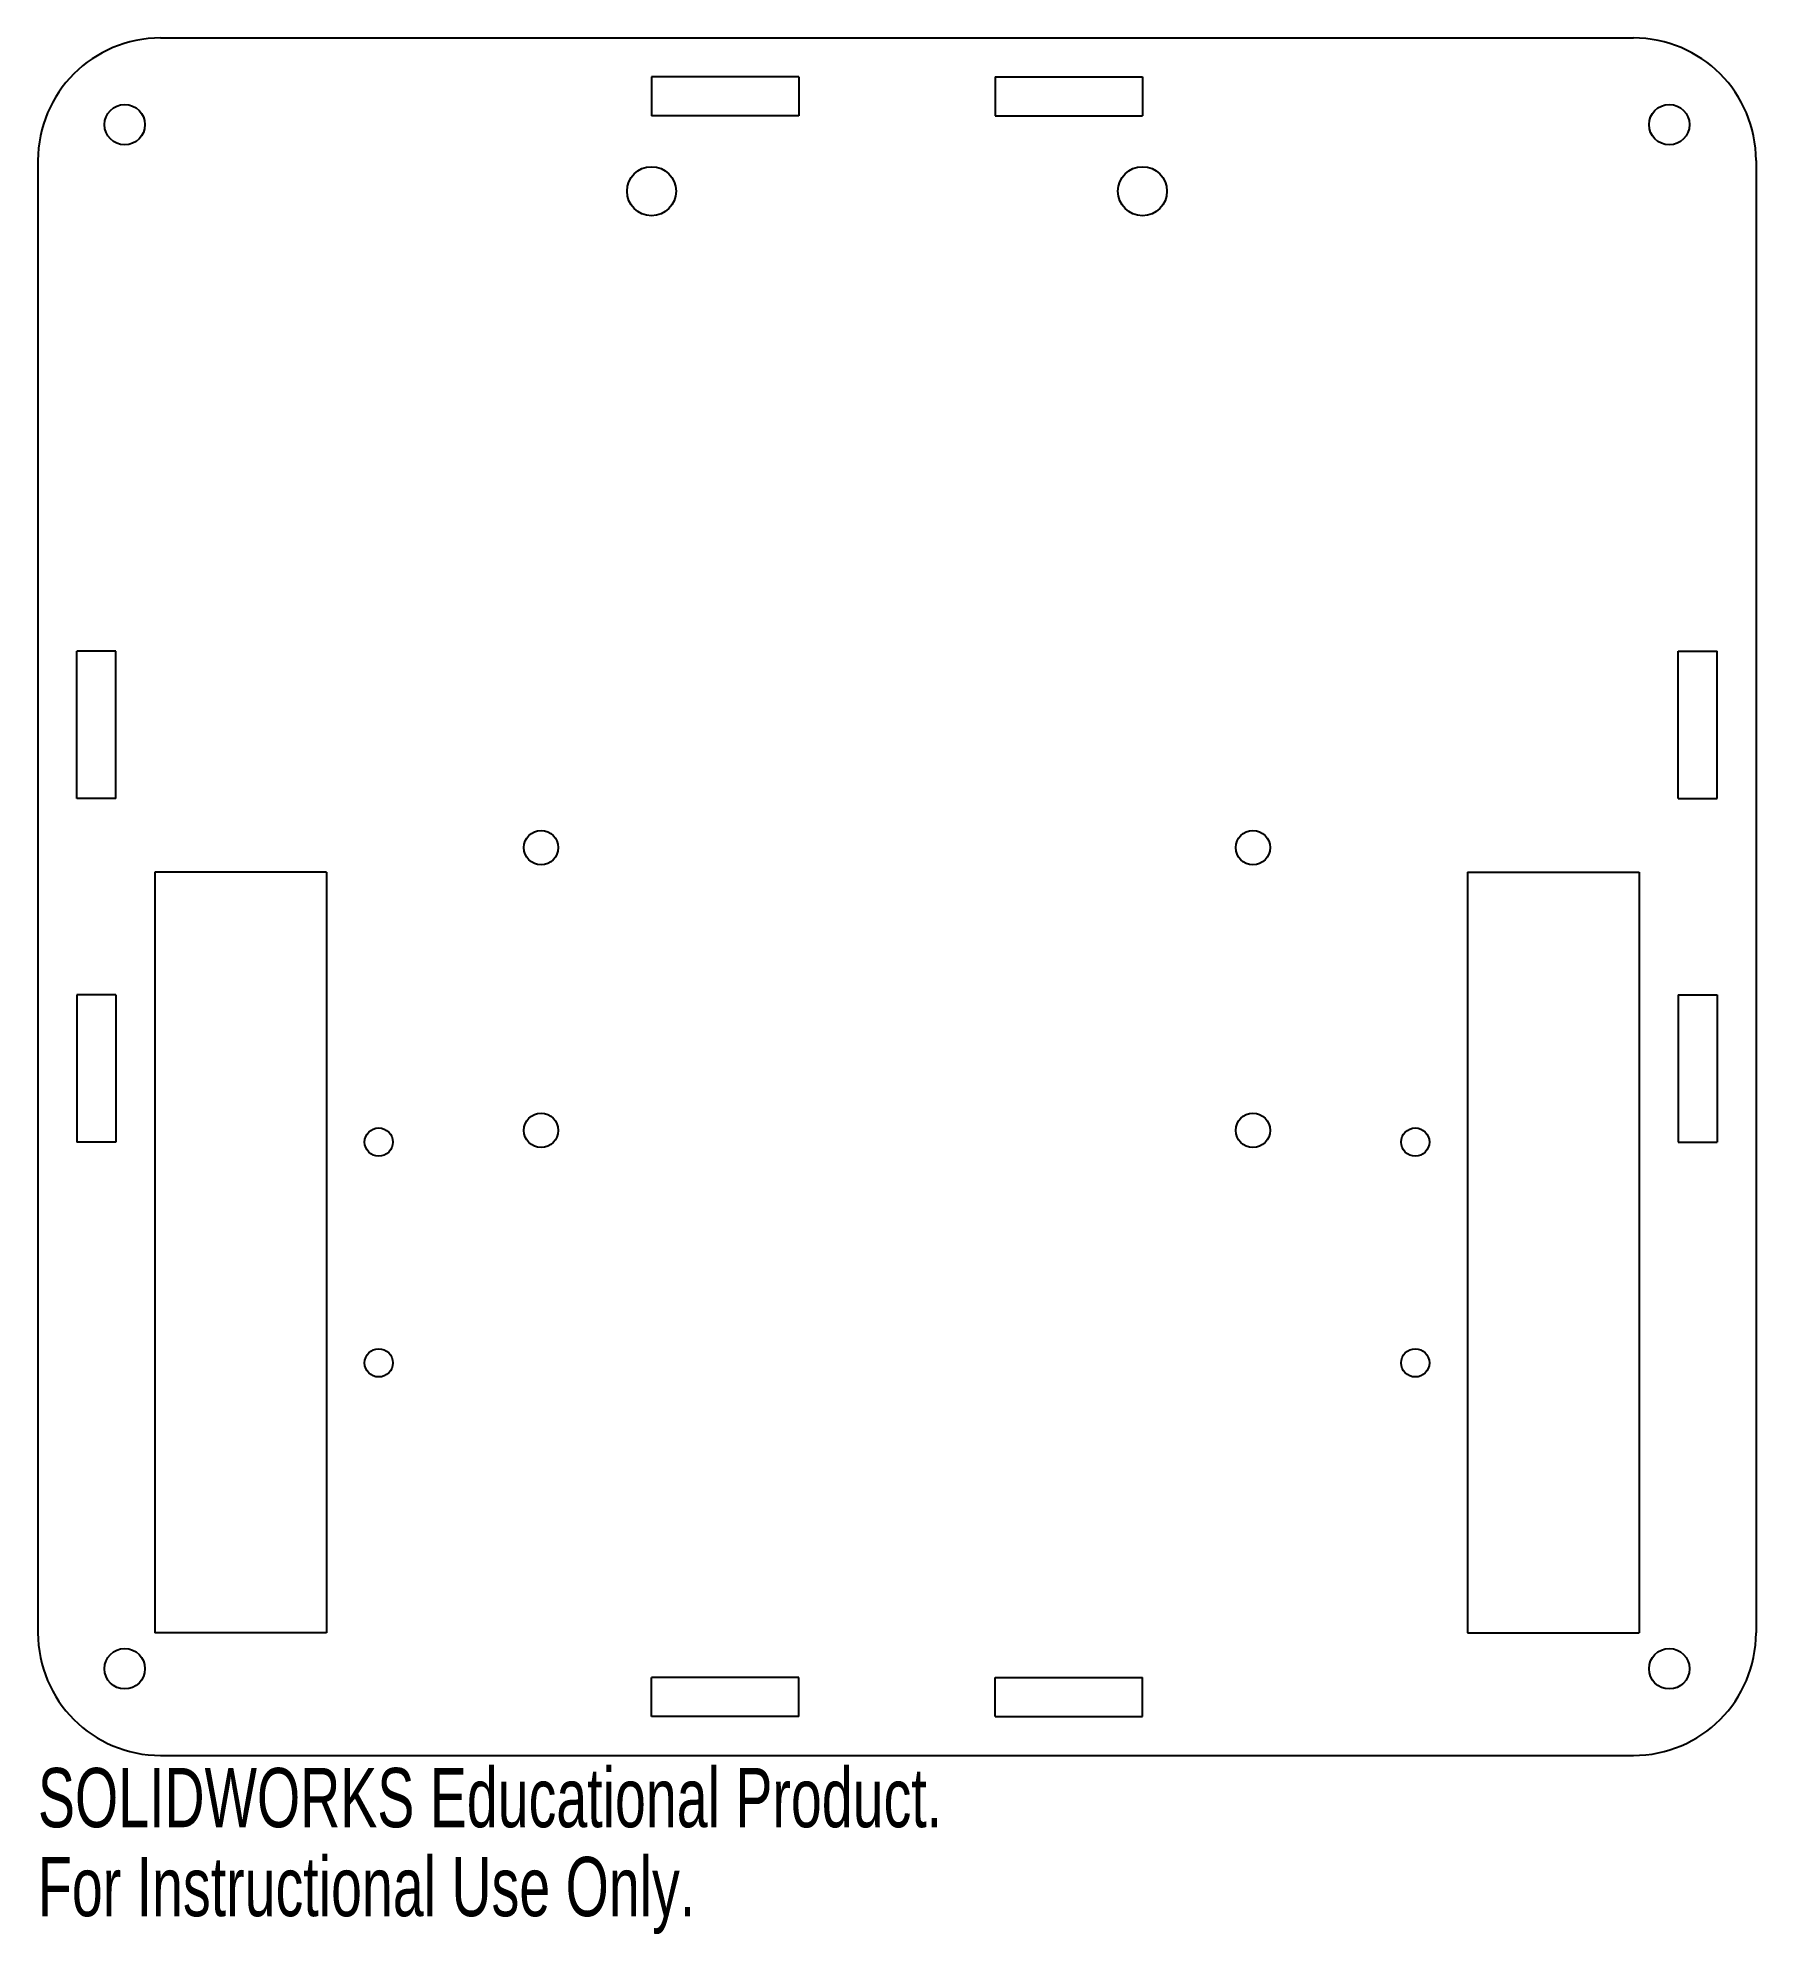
# Model space of a CAD drawing. Header units: millimetres. Extents: x -70 to 70, y -85 to 70.
import ezdxf

# ---------------------------------------------------------------- set-up
doc = ezdxf.new("R2010")
doc.units = ezdxf.units.MM
doc.styles.add('SLDTEXTSTYLE0', font='TXT', dxfattribs={"width": 0.7})

msp = doc.modelspace()

# ---------------------------------------------------------------- linework, layer by layer
at = {"color": 7, "linetype": 'Continuous', "lineweight": 25}
for p, q in [((-60, 70), (60, 70)), ((-20, 66.83), (-20, 63.65)), ((-8, 66.83), (-20, 66.83)), ((-8, 66.83), (-8, 63.65)), ((8, 66.83), (8, 63.65)), ((8, 66.83), (20, 66.83)), ((20, 66.83), (20, 63.65)), ((-8, 63.65), (-20, 63.65)), ((8, 63.65), (20, 63.65)), ((-70, 60), (-70, -60)), ((70, 60), (70, -60)), ((-66.83, 8), (-66.83, 20)), ((-63.65, 20), (-66.83, 20)), ((-63.65, 8), (-63.65, 20)), ((63.65, 8), (63.65, 20)), ((63.65, 20), (66.83, 20)), ((66.83, 8), (66.83, 20)), ((-63.65, 8), (-66.83, 8)), ((63.65, 8), (66.83, 8)), ((-46.48, 2), (-60.48, 2)), ((-60.48, 2), (-60.48, -60)), ((-46.48, 2), (-46.48, -60)), ((46.48, 2), (60.48, 2)), ((46.48, 2), (46.48, -60)), ((60.48, 2), (60.48, -60)), ((-63.65, -8), (-66.83, -8)), ((-66.83, -8), (-66.83, -20)), ((-63.65, -8), (-63.65, -20)), ((63.65, -8), (66.83, -8)), ((63.65, -8), (63.65, -20)), ((66.83, -8), (66.83, -20)), ((-63.65, -20), (-66.83, -20)), ((63.65, -20), (66.83, -20)), ((-46.48, -60), (-60.48, -60)), ((46.48, -60), (60.48, -60)), ((-20, -66.83), (-20, -63.65)), ((-8, -63.65), (-20, -63.65)), ((-8, -66.83), (-8, -63.65)), ((8, -66.83), (8, -63.65)), ((8, -63.65), (20, -63.65)), ((20, -66.83), (20, -63.65)), ((-8, -66.83), (-20, -66.83)), ((8, -66.83), (20, -66.83)), ((-60, -70), (60, -70))]:
    msp.add_line(p, q, dxfattribs=at)
for centre, radius in [((-62.93, 62.93), 1.65), ((62.93, 62.93), 1.65), ((-20, 57.5), 2), ((20, 57.5), 2), ((-29, 4), 1.4), ((29, 4), 1.4), ((-29, -19.05), 1.4), ((29, -19.05), 1.4), ((-42.23, -20), 1.15), ((42.23, -20), 1.15), ((-42.23, -38), 1.15), ((42.23, -38), 1.15), ((-62.93, -62.93), 1.65), ((62.93, -62.93), 1.65)]:
    msp.add_circle(centre, radius, dxfattribs=at)
for centre, start, end in [((-60, 60), 90, 180), ((60, 60), 0, 90), ((-60, -60), 180, 270), ((60, -60), 270, 0)]:
    msp.add_arc(centre, 10, start, end, dxfattribs=at)

# ---------------------------------------------------------------- texts
at = {"color": 7, "linetype": 'Continuous', "char_height": 4.8336, "attachment_point": 1, "style": 'SLDTEXTSTYLE0'}
for s, insert in [('SOLIDWORKS Educational Product.', (-70, -71.02)), ('For Instructional Use Only.', (-70, -78.27))]:
    msp.add_mtext(s, dxfattribs=dict(at, insert=insert))

doc.saveas('drawing.dxf')
